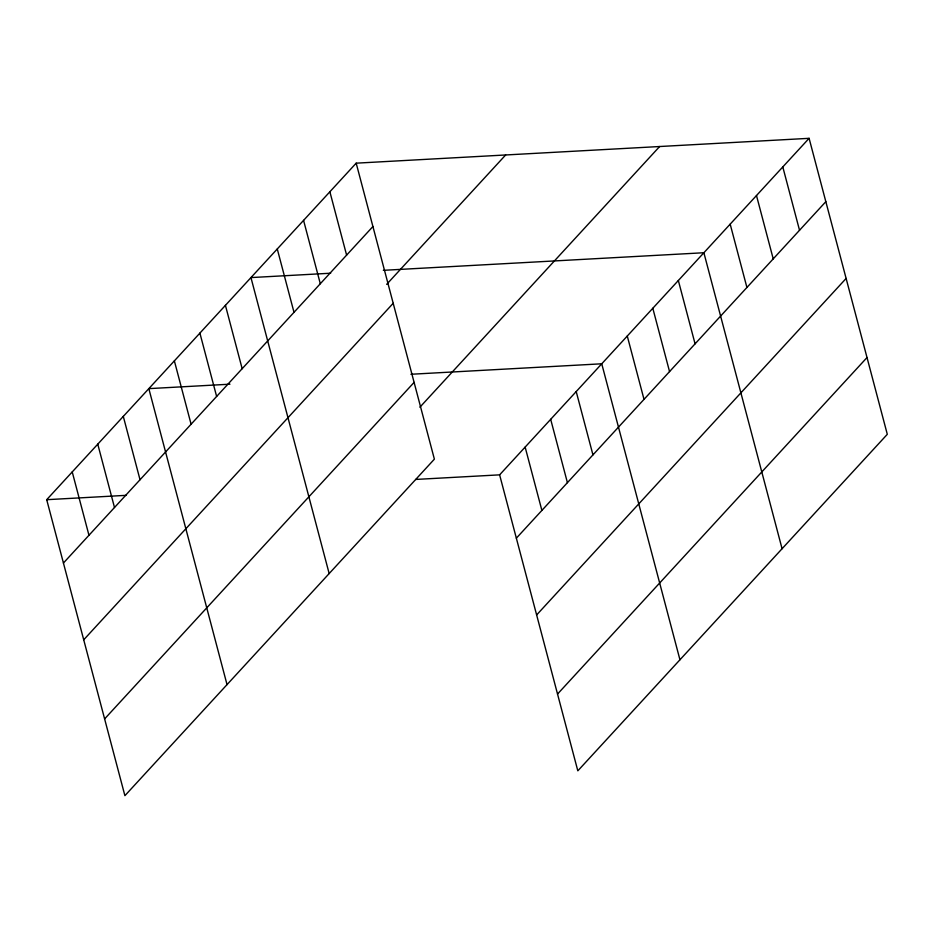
<?xml version="1.0" encoding="UTF-8"?>
<svg xmlns="http://www.w3.org/2000/svg" width="934" height="934" viewBox="0 0 934 934"><rect width="100%" height="100%" fill="white"/><g stroke="black" fill="none" stroke-linecap="round" stroke-linejoin="round"><path stroke-width="1.4" d="M356.181 163.17L434.38 459.154L124.899 795.675L46.7 499.69L356.181 163.17L809.101 138.325L887.3 434.31L577.819 770.83L499.62 474.846L809.101 138.325M63.43 563.027L372.923 226.518M386.676 284.345L505.644 154.974M83.721 639.802L393.202 303.281M104.62 718.9L414.101 382.38M419.88 407.224L659.638 146.521M516.35 538.182L825.831 201.662M536.63 614.957L846.122 278.437M557.528 694.055L867.021 357.535M330.671 273.218L250.954 277.585L329.165 573.569M383.337 270.323L703.874 252.74L782.073 548.725M229.962 384.189L148.833 388.637L227.032 684.622M410.937 374.265L601.741 363.793L679.952 659.778M46.7 499.69L126.417 495.324M415.63 479.446L499.62 474.846M782.797 166.929L799.527 230.266M756.482 195.533L773.224 258.87M730.178 224.137L746.92 287.474M678.341 280.504L695.071 343.84M652.808 308.267L669.55 371.604M627.274 336.03L644.016 399.367M576.208 391.556L592.95 454.893M550.675 419.319L567.417 482.656M525.141 447.082L541.883 510.419M329.877 191.774L346.607 255.122M303.573 220.377L320.304 283.726M277.27 248.981L294 312.33M225.421 305.348L242.163 368.697M199.899 333.111L216.63 396.46M174.366 360.874L191.096 424.223M123.3 416.401L140.03 479.749M97.766 444.164L114.497 507.512M72.233 471.927L88.963 535.275"/></g></svg>
